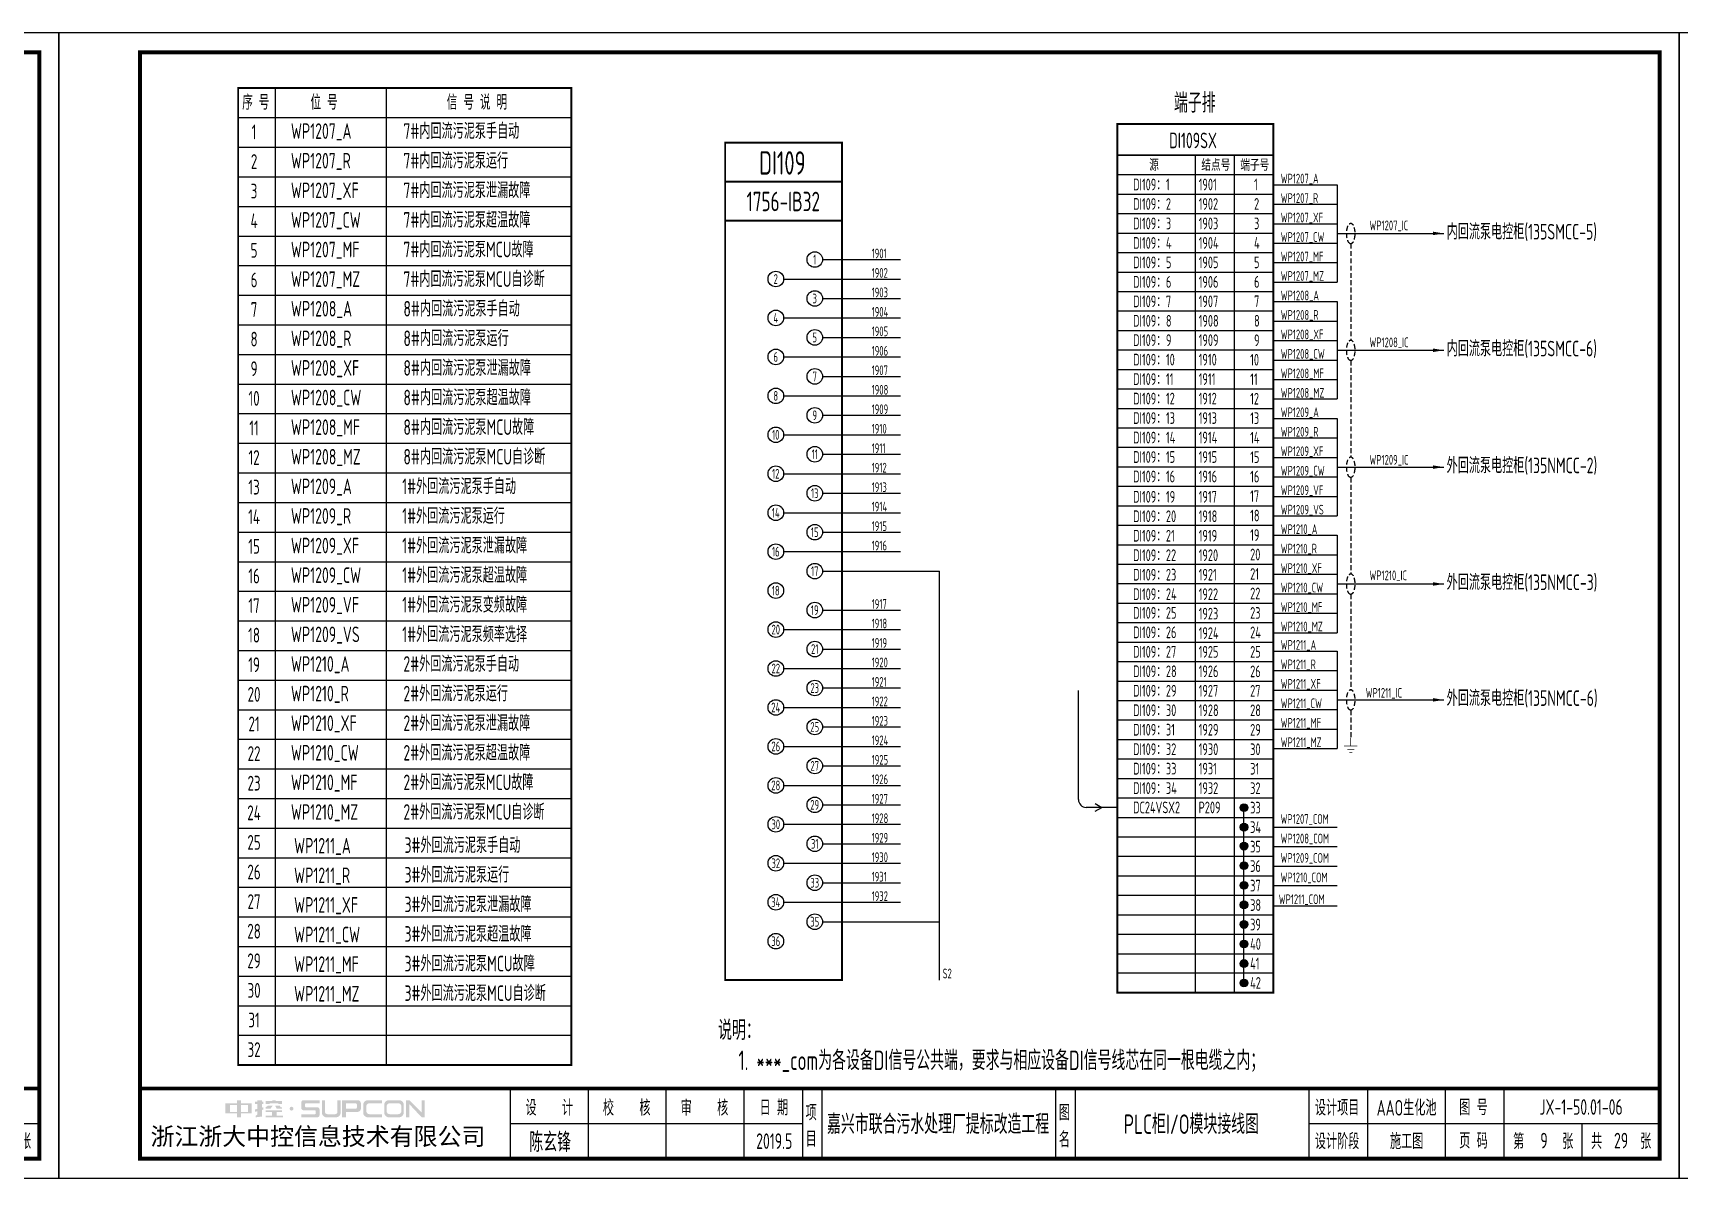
# Model space of a CAD drawing. Header units: millimetres. Extents: x 30557 to 235556, y -116603 to -73383.
# Drawn here: x 42964 to 47189, y -83077 to -80137 of the extents above; entities that cross this region are included whole.
import ezdxf
from ezdxf.enums import TextEntityAlignment as Align

# ---------------------------------------------------------------- set-up
doc = ezdxf.new("R2010")
doc.units = ezdxf.units.MM
doc.linetypes.add('DASHED2', pattern=[0.375, 0.25, -0.125])
doc.layers.add('1', color=3, linetype='Continuous')
doc.layers.add('符号层', color=3, linetype='Continuous')
doc.layers.add('_Drawing', color=7, linetype='Continuous', lineweight=25)
doc.styles.add('supcon', font='sceie.shx', dxfattribs={"width": 0.75, "height": 40, "bigfont": 'sceic.shx'})
doc.styles.add('Title', font='', dxfattribs={"height": 45})
doc.styles.get('Title').set_extended_font_data('SimHei')

# ---------------------------------------------------------------- blocks, each defined once
blk = doc.blocks.new('中控·SUPCON')
at = {"linetype": 'Continuous'}
h = blk.add_hatch(color=2, dxfattribs=at)
h.dxf.hatch_style = 1
h.paths.add_polyline_path([(34, 33), (20, 33), (20, 37), (15, 37), (15, 36), (15, 33), (0, 33), (0, 20), (13, 20), (15, 20), (15, 15), (20, 15), (20, 20), (22, 20), (34, 20)])
h.paths.add_polyline_path([(20, 30), (20, 31), (29, 31), (29, 22), (20, 22)], flags=16)
h.paths.add_polyline_path([(15, 30), (15, 22), (6, 22), (6, 31), (15, 31)], flags=16)
h.paths.add_polyline_path([(47, 32), (49, 32), (49, 35), (47, 35), (47, 37), (41, 37), (41, 35), (38, 35), (38, 32), (41, 32), (41, 25.8), (38, 25), (38, 22), (41, 22.8), (41, 18.3), (39, 17), (39, 15), (47, 16), (47, 24.5), (49, 25), (49, 28), (47, 27.5)])
h.paths.add_polyline_path([(61, 30), (55, 30), (52, 28), (52, 26), (58, 26)])
h.paths.add_polyline_path([(73, 28), (71, 28), (70, 30), (64, 30), (66, 26), (73, 26)])
h.paths.add_polyline_path([(73, 36), (64.6, 36), (64.6, 37), (60.4, 37), (60.4, 36), (52, 36), (52, 32), (56.8, 32), (56.8, 33.1), (68.2, 33.1), (68.2, 32), (73, 32)])
h.paths.add_polyline_path([(66, 22), (73, 22), (73, 24), (52, 24), (52, 22), (60, 22), (60, 17), (52, 17), (52, 15), (74, 15), (74, 17), (66, 17)])
h.paths.add_polyline_path([(82.7, 26.1, 1), (87.6, 26.1, 1)])
h.paths.add_polyline_path([(118, 28), (103.5, 28, -0.414214), (102.5, 29), (102.5, 32, -0.414214), (103.5, 33), (121, 33), (121, 37), (100.5, 37, 0.414214), (97.5, 34), (97.5, 27, 0.414214), (100.5, 24), (115, 24, -0.414214), (116, 23), (116, 20, -0.414214), (115, 19), (97.5, 19), (97.5, 15), (118, 15, 0.414214), (121, 18), (121, 25, 0.414214)])
h.paths.add_polyline_path([(128, 37), (124, 37), (124, 36), (124, 21, 0.414214), (130, 15), (142, 15, 0.414214), (148, 21), (148, 37), (144, 37), (144, 22, -0.414214), (141, 19), (131, 19, -0.414214), (128, 22)])
h.paths.add_polyline_path([(174, 26), (174, 33, 0.414214), (170, 37), (150, 37), (150, 36), (150, 15), (155, 15), (155, 22), (170, 22, 0.414214)])
h.paths.add_polyline_path([(167, 26), (155, 26), (155, 33), (167, 33, -0.414214), (169, 31), (169, 28, -0.414214)], flags=16)
h.paths.add_polyline_path([(201, 19), (185, 19, -0.414214), (181, 23), (181, 29, -0.414214), (185, 33), (201, 33), (201, 37), (183, 37, 0.414214), (177, 31), (177, 21, 0.414214), (183, 15), (201, 15)])
h.paths.add_polyline_path([(229, 21), (229, 31, 0.414214), (223, 37), (210, 37, 0.414214), (204, 31), (204, 21, 0.414214), (210, 15), (223, 15, 0.414214)])
h.paths.add_polyline_path([(207, 23), (207, 29, -0.414214), (211, 33), (222, 33, -0.414214), (226, 29), (226, 23, -0.414214), (222, 19), (211, 19, -0.414214)], flags=16)
h.paths.add_polyline_path([(236, 32.1), (252, 15), (256, 15), (256, 37), (252, 37), (252, 21), (236, 37), (232, 37), (232, 36), (232, 15), (236, 15)])
h = blk.add_hatch(color=2, dxfattribs=at)
h.dxf.hatch_style = 1
h.paths.add_polyline_path([(34, 33), (20, 33), (20, 37), (15, 37), (15, 36), (15, 33), (0, 33), (0, 20), (13, 20), (15, 20), (15, 15), (20, 15), (20, 20), (22, 20), (34, 20)])
h.paths.add_polyline_path([(20, 30), (20, 31), (29, 31), (29, 22), (20, 22)], flags=16)
h.paths.add_polyline_path([(15, 30), (15, 22), (6, 22), (6, 31), (15, 31)], flags=16)
h.paths.add_polyline_path([(47, 32), (49, 32), (49, 35), (47, 35), (47, 37), (41, 37), (41, 35), (38, 35), (38, 32), (41, 32), (41, 25.8), (38, 25), (38, 22), (41, 22.8), (41, 18.3), (39, 17), (39, 15), (47, 16), (47, 24.5), (49, 25), (49, 28), (47, 27.5)])
h.paths.add_polyline_path([(61, 30), (55, 30), (52, 28), (52, 26), (58, 26)])
h.paths.add_polyline_path([(73, 28), (71, 28), (70, 30), (64, 30), (66, 26), (73, 26)])
h.paths.add_polyline_path([(73, 36), (64.6, 36), (64.6, 37), (60.4, 37), (60.4, 36), (52, 36), (52, 32), (56.8, 32), (56.8, 33.1), (68.2, 33.1), (68.2, 32), (73, 32)])
h.paths.add_polyline_path([(66, 22), (73, 22), (73, 24), (52, 24), (52, 22), (60, 22), (60, 17), (52, 17), (52, 15), (74, 15), (74, 17), (66, 17)])
h.paths.add_polyline_path([(82.7, 26.1, 1), (87.6, 26.1, 1)])
h.paths.add_polyline_path([(118, 28), (103.5, 28, -0.414214), (102.5, 29), (102.5, 32, -0.414214), (103.5, 33), (121, 33), (121, 37), (100.5, 37, 0.414214), (97.5, 34), (97.5, 27, 0.414214), (100.5, 24), (115, 24, -0.414214), (116, 23), (116, 20, -0.414214), (115, 19), (97.5, 19), (97.5, 15), (118, 15, 0.414214), (121, 18), (121, 25, 0.414214)])
h.paths.add_polyline_path([(128, 37), (124, 37), (124, 36), (124, 21, 0.414214), (130, 15), (142, 15, 0.414214), (148, 21), (148, 37), (144, 37), (144, 22, -0.414214), (141, 19), (131, 19, -0.414214), (128, 22)])
h.paths.add_polyline_path([(174, 26), (174, 33, 0.414214), (170, 37), (150, 37), (150, 36), (150, 15), (155, 15), (155, 22), (170, 22, 0.414214)])
h.paths.add_polyline_path([(167, 26), (155, 26), (155, 33), (167, 33, -0.414214), (169, 31), (169, 28, -0.414214)], flags=16)
h.paths.add_polyline_path([(201, 19), (185, 19, -0.414214), (181, 23), (181, 29, -0.414214), (185, 33), (201, 33), (201, 37), (183, 37, 0.414214), (177, 31), (177, 21, 0.414214), (183, 15), (201, 15)])
h.paths.add_polyline_path([(229, 21), (229, 31, 0.414214), (223, 37), (210, 37, 0.414214), (204, 31), (204, 21, 0.414214), (210, 15), (223, 15, 0.414214)])
h.paths.add_polyline_path([(207, 23), (207, 29, -0.414214), (211, 33), (222, 33, -0.414214), (226, 29), (226, 23, -0.414214), (222, 19), (211, 19, -0.414214)], flags=16)
h.paths.add_polyline_path([(236, 32.1), (252, 15), (256, 15), (256, 37), (252, 37), (252, 21), (236, 37), (232, 37), (232, 36), (232, 15), (236, 15)])
h = blk.add_hatch(color=2, dxfattribs=at)
h.dxf.hatch_style = 1
h.paths.add_polyline_path([(34, 33), (20, 33), (20, 37), (15, 37), (15, 36), (15, 33), (0, 33), (0, 20), (13, 20), (15, 20), (15, 15), (20, 15), (20, 20), (22, 20), (34, 20)])
h.paths.add_polyline_path([(20, 30), (20, 31), (29, 31), (29, 22), (20, 22)], flags=16)
h.paths.add_polyline_path([(15, 30), (15, 22), (6, 22), (6, 31), (15, 31)], flags=16)
h.paths.add_polyline_path([(47, 32), (49, 32), (49, 35), (47, 35), (47, 37), (41, 37), (41, 35), (38, 35), (38, 32), (41, 32), (41, 25.8), (38, 25), (38, 22), (41, 22.8), (41, 18.3), (39, 17), (39, 15), (47, 16), (47, 24.5), (49, 25), (49, 28), (47, 27.5)])
h.paths.add_polyline_path([(61, 30), (55, 30), (52, 28), (52, 26), (58, 26)])
h.paths.add_polyline_path([(73, 28), (71, 28), (70, 30), (64, 30), (66, 26), (73, 26)])
h.paths.add_polyline_path([(73, 36), (64.6, 36), (64.6, 37), (60.4, 37), (60.4, 36), (52, 36), (52, 32), (56.8, 32), (56.8, 33.1), (68.2, 33.1), (68.2, 32), (73, 32)])
h.paths.add_polyline_path([(66, 22), (73, 22), (73, 24), (52, 24), (52, 22), (60, 22), (60, 17), (52, 17), (52, 15), (74, 15), (74, 17), (66, 17)])
h.paths.add_polyline_path([(82.7, 26.1, 1), (87.6, 26.1, 1)])
h.paths.add_polyline_path([(118, 28), (103.5, 28, -0.414214), (102.5, 29), (102.5, 32, -0.414214), (103.5, 33), (121, 33), (121, 37), (100.5, 37, 0.414214), (97.5, 34), (97.5, 27, 0.414214), (100.5, 24), (115, 24, -0.414214), (116, 23), (116, 20, -0.414214), (115, 19), (97.5, 19), (97.5, 15), (118, 15, 0.414214), (121, 18), (121, 25, 0.414214)])
h.paths.add_polyline_path([(128, 37), (124, 37), (124, 36), (124, 21, 0.414214), (130, 15), (142, 15, 0.414214), (148, 21), (148, 37), (144, 37), (144, 22, -0.414214), (141, 19), (131, 19, -0.414214), (128, 22)])
h.paths.add_polyline_path([(174, 26), (174, 33, 0.414214), (170, 37), (150, 37), (150, 36), (150, 15), (155, 15), (155, 22), (170, 22, 0.414214)])
h.paths.add_polyline_path([(167, 26), (155, 26), (155, 33), (167, 33, -0.414214), (169, 31), (169, 28, -0.414214)], flags=16)
h.paths.add_polyline_path([(201, 19), (185, 19, -0.414214), (181, 23), (181, 29, -0.414214), (185, 33), (201, 33), (201, 37), (183, 37, 0.414214), (177, 31), (177, 21, 0.414214), (183, 15), (201, 15)])
h.paths.add_polyline_path([(229, 21), (229, 31, 0.414214), (223, 37), (210, 37, 0.414214), (204, 31), (204, 21, 0.414214), (210, 15), (223, 15, 0.414214)])
h.paths.add_polyline_path([(207, 23), (207, 29, -0.414214), (211, 33), (222, 33, -0.414214), (226, 29), (226, 23, -0.414214), (222, 19), (211, 19, -0.414214)], flags=16)
h.paths.add_polyline_path([(236, 32.1), (252, 15), (256, 15), (256, 37), (252, 37), (252, 21), (236, 37), (232, 37), (232, 36), (232, 15), (236, 15)])
h = blk.add_hatch(color=2, dxfattribs=at)
h.dxf.hatch_style = 1
h.paths.add_polyline_path([(34, 33), (20, 33), (20, 37), (15, 37), (15, 36), (15, 33), (0, 33), (0, 20), (13, 20), (15, 20), (15, 15), (20, 15), (20, 20), (22, 20), (34, 20)])
h.paths.add_polyline_path([(20, 30), (20, 31), (29, 31), (29, 22), (20, 22)], flags=16)
h.paths.add_polyline_path([(15, 30), (15, 22), (6, 22), (6, 31), (15, 31)], flags=16)
h.paths.add_polyline_path([(47, 32), (49, 32), (49, 35), (47, 35), (47, 37), (41, 37), (41, 35), (38, 35), (38, 32), (41, 32), (41, 25.8), (38, 25), (38, 22), (41, 22.8), (41, 18.3), (39, 17), (39, 15), (47, 16), (47, 24.5), (49, 25), (49, 28), (47, 27.5)])
h.paths.add_polyline_path([(61, 30), (55, 30), (52, 28), (52, 26), (58, 26)])
h.paths.add_polyline_path([(73, 28), (71, 28), (70, 30), (64, 30), (66, 26), (73, 26)])
h.paths.add_polyline_path([(73, 36), (64.6, 36), (64.6, 37), (60.4, 37), (60.4, 36), (52, 36), (52, 32), (56.8, 32), (56.8, 33.1), (68.2, 33.1), (68.2, 32), (73, 32)])
h.paths.add_polyline_path([(66, 22), (73, 22), (73, 24), (52, 24), (52, 22), (60, 22), (60, 17), (52, 17), (52, 15), (74, 15), (74, 17), (66, 17)])
h.paths.add_polyline_path([(82.7, 26.1, 1), (87.6, 26.1, 1)])
h.paths.add_polyline_path([(118, 28), (103.5, 28, -0.414214), (102.5, 29), (102.5, 32, -0.414214), (103.5, 33), (121, 33), (121, 37), (100.5, 37, 0.414214), (97.5, 34), (97.5, 27, 0.414214), (100.5, 24), (115, 24, -0.414214), (116, 23), (116, 20, -0.414214), (115, 19), (97.5, 19), (97.5, 15), (118, 15, 0.414214), (121, 18), (121, 25, 0.414214)])
h.paths.add_polyline_path([(128, 37), (124, 37), (124, 36), (124, 21, 0.414214), (130, 15), (142, 15, 0.414214), (148, 21), (148, 37), (144, 37), (144, 22, -0.414214), (141, 19), (131, 19, -0.414214), (128, 22)])
h.paths.add_polyline_path([(174, 26), (174, 33, 0.414214), (170, 37), (150, 37), (150, 36), (150, 15), (155, 15), (155, 22), (170, 22, 0.414214)])
h.paths.add_polyline_path([(167, 26), (155, 26), (155, 33), (167, 33, -0.414214), (169, 31), (169, 28, -0.414214)], flags=16)
h.paths.add_polyline_path([(201, 19), (185, 19, -0.414214), (181, 23), (181, 29, -0.414214), (185, 33), (201, 33), (201, 37), (183, 37, 0.414214), (177, 31), (177, 21, 0.414214), (183, 15), (201, 15)])
h.paths.add_polyline_path([(229, 21), (229, 31, 0.414214), (223, 37), (210, 37, 0.414214), (204, 31), (204, 21, 0.414214), (210, 15), (223, 15, 0.414214)])
h.paths.add_polyline_path([(207, 23), (207, 29, -0.414214), (211, 33), (222, 33, -0.414214), (226, 29), (226, 23, -0.414214), (222, 19), (211, 19, -0.414214)], flags=16)
h.paths.add_polyline_path([(236, 32.1), (252, 15), (256, 15), (256, 37), (252, 37), (252, 21), (236, 37), (232, 37), (232, 36), (232, 15), (236, 15)])
h = blk.add_hatch(color=2, dxfattribs=at)
h.dxf.hatch_style = 1
h.paths.add_polyline_path([(34, 33), (20, 33), (20, 37), (15, 37), (15, 36), (15, 33), (0, 33), (0, 20), (13, 20), (15, 20), (15, 15), (20, 15), (20, 20), (22, 20), (34, 20)])
h.paths.add_polyline_path([(20, 30), (20, 31), (29, 31), (29, 22), (20, 22)], flags=16)
h.paths.add_polyline_path([(15, 30), (15, 22), (6, 22), (6, 31), (15, 31)], flags=16)
h.paths.add_polyline_path([(47, 32), (49, 32), (49, 35), (47, 35), (47, 37), (41, 37), (41, 35), (38, 35), (38, 32), (41, 32), (41, 25.8), (38, 25), (38, 22), (41, 22.8), (41, 18.3), (39, 17), (39, 15), (47, 16), (47, 24.5), (49, 25), (49, 28), (47, 27.5)])
h.paths.add_polyline_path([(61, 30), (55, 30), (52, 28), (52, 26), (58, 26)])
h.paths.add_polyline_path([(73, 28), (71, 28), (70, 30), (64, 30), (66, 26), (73, 26)])
h.paths.add_polyline_path([(73, 36), (64.6, 36), (64.6, 37), (60.4, 37), (60.4, 36), (52, 36), (52, 32), (56.8, 32), (56.8, 33.1), (68.2, 33.1), (68.2, 32), (73, 32)])
h.paths.add_polyline_path([(66, 22), (73, 22), (73, 24), (52, 24), (52, 22), (60, 22), (60, 17), (52, 17), (52, 15), (74, 15), (74, 17), (66, 17)])
h.paths.add_polyline_path([(82.7, 26.1, 1), (87.6, 26.1, 1)])
h.paths.add_polyline_path([(118, 28), (103.5, 28, -0.414214), (102.5, 29), (102.5, 32, -0.414214), (103.5, 33), (121, 33), (121, 37), (100.5, 37, 0.414214), (97.5, 34), (97.5, 27, 0.414214), (100.5, 24), (115, 24, -0.414214), (116, 23), (116, 20, -0.414214), (115, 19), (97.5, 19), (97.5, 15), (118, 15, 0.414214), (121, 18), (121, 25, 0.414214)])
h.paths.add_polyline_path([(128, 37), (124, 37), (124, 36), (124, 21, 0.414214), (130, 15), (142, 15, 0.414214), (148, 21), (148, 37), (144, 37), (144, 22, -0.414214), (141, 19), (131, 19, -0.414214), (128, 22)])
h.paths.add_polyline_path([(174, 26), (174, 33, 0.414214), (170, 37), (150, 37), (150, 36), (150, 15), (155, 15), (155, 22), (170, 22, 0.414214)])
h.paths.add_polyline_path([(167, 26), (155, 26), (155, 33), (167, 33, -0.414214), (169, 31), (169, 28, -0.414214)], flags=16)
h.paths.add_polyline_path([(201, 19), (185, 19, -0.414214), (181, 23), (181, 29, -0.414214), (185, 33), (201, 33), (201, 37), (183, 37, 0.414214), (177, 31), (177, 21, 0.414214), (183, 15), (201, 15)])
h.paths.add_polyline_path([(229, 21), (229, 31, 0.414214), (223, 37), (210, 37, 0.414214), (204, 31), (204, 21, 0.414214), (210, 15), (223, 15, 0.414214)])
h.paths.add_polyline_path([(207, 23), (207, 29, -0.414214), (211, 33), (222, 33, -0.414214), (226, 29), (226, 23, -0.414214), (222, 19), (211, 19, -0.414214)], flags=16)
h.paths.add_polyline_path([(236, 32.1), (252, 15), (256, 15), (256, 37), (252, 37), (252, 21), (236, 37), (232, 37), (232, 36), (232, 15), (236, 15)])
h = blk.add_hatch(color=2, dxfattribs=at)
h.dxf.hatch_style = 1
h.paths.add_polyline_path([(34, 33), (20, 33), (20, 37), (15, 37), (15, 36), (15, 33), (0, 33), (0, 20), (13, 20), (15, 20), (15, 15), (20, 15), (20, 20), (22, 20), (34, 20)])
h.paths.add_polyline_path([(20, 30), (20, 31), (29, 31), (29, 22), (20, 22)], flags=16)
h.paths.add_polyline_path([(15, 30), (15, 22), (6, 22), (6, 31), (15, 31)], flags=16)
h.paths.add_polyline_path([(47, 32), (49, 32), (49, 35), (47, 35), (47, 37), (41, 37), (41, 35), (38, 35), (38, 32), (41, 32), (41, 25.8), (38, 25), (38, 22), (41, 22.8), (41, 18.3), (39, 17), (39, 15), (47, 16), (47, 24.5), (49, 25), (49, 28), (47, 27.5)])
h.paths.add_polyline_path([(61, 30), (55, 30), (52, 28), (52, 26), (58, 26)])
h.paths.add_polyline_path([(73, 28), (71, 28), (70, 30), (64, 30), (66, 26), (73, 26)])
h.paths.add_polyline_path([(73, 36), (64.6, 36), (64.6, 37), (60.4, 37), (60.4, 36), (52, 36), (52, 32), (56.8, 32), (56.8, 33.1), (68.2, 33.1), (68.2, 32), (73, 32)])
h.paths.add_polyline_path([(66, 22), (73, 22), (73, 24), (52, 24), (52, 22), (60, 22), (60, 17), (52, 17), (52, 15), (74, 15), (74, 17), (66, 17)])
h.paths.add_polyline_path([(82.7, 26.1, 1), (87.6, 26.1, 1)])
h.paths.add_polyline_path([(118, 28), (103.5, 28, -0.414214), (102.5, 29), (102.5, 32, -0.414214), (103.5, 33), (121, 33), (121, 37), (100.5, 37, 0.414214), (97.5, 34), (97.5, 27, 0.414214), (100.5, 24), (115, 24, -0.414214), (116, 23), (116, 20, -0.414214), (115, 19), (97.5, 19), (97.5, 15), (118, 15, 0.414214), (121, 18), (121, 25, 0.414214)])
h.paths.add_polyline_path([(128, 37), (124, 37), (124, 36), (124, 21, 0.414214), (130, 15), (142, 15, 0.414214), (148, 21), (148, 37), (144, 37), (144, 22, -0.414214), (141, 19), (131, 19, -0.414214), (128, 22)])
h.paths.add_polyline_path([(174, 26), (174, 33, 0.414214), (170, 37), (150, 37), (150, 36), (150, 15), (155, 15), (155, 22), (170, 22, 0.414214)])
h.paths.add_polyline_path([(167, 26), (155, 26), (155, 33), (167, 33, -0.414214), (169, 31), (169, 28, -0.414214)], flags=16)
h.paths.add_polyline_path([(201, 19), (185, 19, -0.414214), (181, 23), (181, 29, -0.414214), (185, 33), (201, 33), (201, 37), (183, 37, 0.414214), (177, 31), (177, 21, 0.414214), (183, 15), (201, 15)])
h.paths.add_polyline_path([(229, 21), (229, 31, 0.414214), (223, 37), (210, 37, 0.414214), (204, 31), (204, 21, 0.414214), (210, 15), (223, 15, 0.414214)])
h.paths.add_polyline_path([(207, 23), (207, 29, -0.414214), (211, 33), (222, 33, -0.414214), (226, 29), (226, 23, -0.414214), (222, 19), (211, 19, -0.414214)], flags=16)
h.paths.add_polyline_path([(236, 32.1), (252, 15), (256, 15), (256, 37), (252, 37), (252, 21), (236, 37), (232, 37), (232, 36), (232, 15), (236, 15)])
blk = doc.blocks.new('supcon图框')
at = {"linetype": 'Continuous'}
for p, q in [((6145.7, 4361.7), (1987.7, 4361.7)), ((1987.7, 4361.7), (1987.7, 1421.7)), ((6145.7, 1421.7), (6145.7, 4361.7)), ((1987.7, 1421.7), (6145.7, 1421.7))]:
    blk.add_line(p, q, dxfattribs=at)
for p, q in [((3145.7, 1651.7), (3145.7, 1471.7)), ((3345.7, 1651.7), (3345.7, 1471.7)), ((3545.7, 1651.7), (3545.7, 1471.7)), ((3745.7, 1651.7), (3745.7, 1471.7)), ((3895.7, 1651.7), (3895.7, 1471.7)), ((3945.7, 1651.7), (3945.7, 1471.7)), ((4545.7, 1651.7), (4545.7, 1471.7)), ((4595.7, 1651.7), (4595.7, 1471.7)), ((5195.7, 1651.7), (5195.7, 1471.7)), ((5345.7, 1651.7), (5345.7, 1471.7)), ((5545.7, 1651.7), (5545.7, 1471.7)), ((5695.7, 1651.7), (5695.7, 1471.7)), ((3145.7, 1561.7), (3895.7, 1561.7)), ((5195.7, 1561.7), (6095.7, 1561.7)), ((5895.7, 1561.7), (5895.7, 1471.7))]:
    blk.add_line(p, q)
at = {"linetype": 'Continuous', "const_width": 10}
blk.add_lwpolyline([(2195.7, 4311.7), (6095.7, 4311.7), (6095.7, 1471.7), (2195.7, 1471.7)], close=True, dxfattribs=at)
blk.add_lwpolyline([(2195.7, 1651.7), (6095.7, 1651.7)], dxfattribs=at)
at = {"linetype": 'Continuous', "xscale": 2, "yscale": 2, "zscale": 2}
blk.add_blockref('中控·SUPCON', (2414.6, 1547.7), dxfattribs=at)
at = {"style": 'supcon', "width": 0.75}
for s, p in [('设    计', (3246.2, 1604.2)), ('校    核', (3444.8, 1604.2)), ('审    核', (3644.5, 1604.2)), ('日 期', (3822.5, 1604.2)), ('项', (3918.2, 1590.7)), ('图', (4568.2, 1590.7)), ('设计项目', (5268, 1604.2)), ('图 号', (5618, 1604.2)), ('目', (3918.2, 1522.9)), ('名', (4568.2, 1522.9)), ('设计阶段', (5268, 1518.1)), ('施工图', (5446.5, 1518.1)), ('页 码', (5618, 1518.1)), ('第      张', (5797, 1518.1)), ('共      张', (5997, 1518.1))]:
    blk.add_text(s, height=40, dxfattribs=at).set_placement(p, align=Align.MIDDLE)
at = {"style": 'Title'}
blk.add_text('浙江浙大中控信息技术有限公司', height=45, dxfattribs=at).set_placement((2222.8, 1506.2))
blk = doc.blocks.new('DI端子_42')
at = {"lineweight": -3}
h = blk.add_hatch(color=256, dxfattribs=at)
h.dxf.hatch_style = 1
h.paths.add_polyline_path([(10680.5, 453.6, 1), (10660.5, 453.6, 1)])
h = blk.add_hatch(color=256, dxfattribs=at)
h.dxf.hatch_style = 1
h.paths.add_polyline_path([(10680.5, 403.6, 1), (10660.5, 403.6, 1)])
h = blk.add_hatch(color=256, dxfattribs=at)
h.dxf.hatch_style = 1
h.paths.add_polyline_path([(10680.5, 354.9, 1), (10660.5, 354.9, 1)])
h = blk.add_hatch(color=256, dxfattribs=at)
h.dxf.hatch_style = 1
h.paths.add_polyline_path([(10680.5, 304.9, 1), (10660.5, 304.9, 1)])
h = blk.add_hatch(color=256, dxfattribs=at)
h.dxf.hatch_style = 1
h.paths.add_polyline_path([(10680.5, 254.2, 1), (10660.5, 254.2, 1)])
h = blk.add_hatch(color=256, dxfattribs=at)
h.dxf.hatch_style = 1
h.paths.add_polyline_path([(10680.5, 204.2, 1), (10660.5, 204.2, 1)])
h = blk.add_hatch(color=256, dxfattribs=at)
h.dxf.hatch_style = 1
h.paths.add_polyline_path([(10680.5, 153.8, 1), (10660.5, 153.8, 1)])
h = blk.add_hatch(color=256, dxfattribs=at)
h.dxf.hatch_style = 1
h.paths.add_polyline_path([(10680.5, 103.8, 1), (10660.5, 103.8, 1)])
h = blk.add_hatch(color=256, dxfattribs=at)
h.dxf.hatch_style = 1
h.paths.add_polyline_path([(10680.5, 53.5, 1), (10660.5, 53.5, 1)])
h = blk.add_hatch(color=256, dxfattribs=at)
h.dxf.hatch_style = 1
h.paths.add_polyline_path([(10680.5, 3.5, 1), (10660.5, 3.5, 1)])
for p, q in [((10345.5, 2208.8), (10345.5, 78.8)), ((10745.5, 2208.8), (10345.5, 2208.8)), ((10745.5, 78.8), (10745.5, 2208.8)), ((10545.5, 2128.8), (10545.5, 78.8)), ((10645.5, 2128.8), (10645.5, 78.8)), ((10345.5, 2078.8), (10745.5, 2078.8)), ((10345.5, 2028.8), (10745.5, 2028.8)), ((10345.5, 1978.8), (10745.5, 1978.8)), ((10345.5, 1928.8), (10745.5, 1928.8)), ((10345.5, 1878.8), (10745.5, 1878.8)), ((10345.5, 1828.8), (10745.5, 1828.8)), ((10345.5, 1778.8), (10745.5, 1778.8)), ((10345.5, 1728.8), (10745.5, 1728.8)), ((10345.5, 1678.8), (10745.5, 1678.8)), ((10345.5, 1628.8), (10745.5, 1628.8)), ((10345.5, 1578.8), (10745.5, 1578.8)), ((10345.5, 1528.8), (10745.5, 1528.8)), ((10345.5, 1478.8), (10745.5, 1478.8)), ((10345.5, 1428.8), (10745.5, 1428.8)), ((10345.5, 1378.8), (10745.5, 1378.8)), ((10345.5, 1328.8), (10745.5, 1328.8)), ((10345.5, 1278.8), (10745.5, 1278.8)), ((10345.5, 1228.8), (10745.5, 1228.8)), ((10345.5, 1178.8), (10745.5, 1178.8)), ((10345.5, 1128.8), (10745.5, 1128.8)), ((10345.5, 1078.8), (10745.5, 1078.8)), ((10345.5, 1028.8), (10745.5, 1028.8)), ((10345.5, 978.8), (10745.5, 978.8)), ((10345.5, 928.8), (10745.5, 928.8)), ((10345.5, 878.8), (10745.5, 878.8)), ((10345.5, 828.8), (10745.5, 828.8)), ((10345.5, 778.8), (10745.5, 778.8)), ((10345.5, 728.8), (10745.5, 728.8)), ((10345.5, 678.8), (10745.5, 678.8)), ((10345.5, 628.8), (10745.5, 628.8)), ((10345.5, 578.8), (10745.5, 578.8)), ((10345.5, 528.8), (10745.5, 528.8)), ((10345.5, 478.8), (10745.5, 478.8)), ((10345.5, 428.8), (10745.5, 428.8)), ((10345.5, 378.8), (10745.5, 378.8)), ((10345.5, 328.8), (10745.5, 328.8)), ((10345.5, 278.8), (10745.5, 278.8)), ((10345.5, 228.8), (10745.5, 228.8)), ((10345.5, 178.8), (10745.5, 178.8)), ((10345.5, 128.8), (10745.5, 128.8))]:
    blk.add_line(p, q, dxfattribs=at)
for p, q in [((10345.5, 2208.8), (10745.5, 2208.8)), ((10345.5, -21.2), (10345.5, 2208.8)), ((10745.5, 2208.8), (10745.5, -21.2)), ((10670, 2.9), (10670, 454.3)), ((10345.5, 78.8), (10745.5, 78.8)), ((10345.5, 28.8), (10345.5, 78.8)), ((10545.5, 78.8), (10545.5, -21.2)), ((10645.5, 78.8), (10645.5, -21.2)), ((10745.5, 78.8), (10745.5, 28.8)), ((10745.5, 28.8), (10345.5, 28.8)), ((10345.5, -21.2), (10345.5, 28.8)), ((10745.5, 28.8), (10745.5, -21.2)), ((10745.5, -21.2), (10345.5, -21.2)), ((10745.5, -21.2), (10345.5, -21.2))]:
    blk.add_line(p, q)
at = {"const_width": 5}
blk.add_lwpolyline([(10345.5, 2208.8), (10745.5, 2208.8), (10745.5, -21.2), (10345.5, -21.2), (10345.5, 2208.8)], dxfattribs=at)
at = {"lineweight": -3, "const_width": 5}
blk.add_lwpolyline([(10345.5, 2128.8), (10745.5, 2128.8)], dxfattribs=at)
at = {"lineweight": -3}
for centre in [(10670.5, 453.6), (10670.5, 403.6), (10670.5, 354.9), (10670.5, 304.9), (10670.5, 254.2), (10670.5, 204.2), (10670.5, 153.8), (10670.5, 103.8), (10670.5, 53.5), (10670.5, 3.5)]:
    blk.add_circle(centre, 10, dxfattribs=at)
at = {"color": 7, "style": 'supcon', "width": 0.75}
for s, p in [('源', (10427.3, 2088.6)), ('结点号', (10561.2, 2088.6)), ('端子号', (10661.2, 2088.6)), ('1', (10696.4, 2038.6)), ('2', (10696.4, 1988.6)), ('3', (10696.4, 1938.6)), ('4', (10696.4, 1888.6)), ('5', (10696.4, 1838.6)), ('6', (10696.4, 1788.6)), ('7', (10696.4, 1738.6)), ('8', (10696.4, 1688.6)), ('9', (10696.4, 1638.6)), ('10', (10686.4, 1588.6)), ('11', (10686.4, 1538.6)), ('12', (10686.4, 1488.6)), ('13', (10686.4, 1438.6)), ('14', (10686.4, 1388.6)), ('15', (10686.4, 1338.6)), ('16', (10686.4, 1288.6)), ('17', (10686.4, 1238.6)), ('18', (10686.4, 1188.6)), ('19', (10686.4, 1138.6)), ('20', (10686.4, 1088.6)), ('21', (10686.4, 1038.6)), ('22', (10686.4, 988.6)), ('23', (10686.4, 938.6)), ('24', (10686.4, 888.6)), ('25', (10686.4, 838.6)), ('26', (10686.4, 788.6)), ('27', (10686.4, 738.6)), ('28', (10686.4, 688.6)), ('29', (10686.4, 638.6)), ('30', (10686.4, 588.6)), ('31', (10686.4, 538.6)), ('32', (10686.4, 488.6)), ('33', (10686.4, 438.6)), ('34', (10686.4, 388.6)), ('35', (10686.4, 338.6)), ('36', (10686.4, 288.6)), ('37', (10686.4, 238.6)), ('38', (10686.4, 188.6)), ('39', (10686.4, 138.6)), ('40', (10686.4, 88.6)), ('41', (10686.4, 38.6)), ('42', (10686.4, -11.2))]:
    blk.add_text(s, height=30, dxfattribs=at).set_placement(p)
blk = doc.blocks.new('1756-IB32')
at = {"linetype": 'Continuous'}
for p, q in [((13409.3, 32239.5), (13609.3, 32239.5)), ((13309.3, 32189.5), (13609.3, 32189.5)), ((13409.3, 32139.5), (13609.3, 32139.5)), ((13309.3, 32089.5), (13609.3, 32089.5)), ((13409.3, 32039.5), (13609.3, 32039.5)), ((13309.3, 31989.5), (13609.3, 31989.5)), ((13409.3, 31939.5), (13609.3, 31939.5)), ((13309.3, 31889.5), (13609.3, 31889.5)), ((13409.3, 31839.5), (13609.3, 31839.5)), ((13309.3, 31789.5), (13609.3, 31789.5)), ((13409.3, 31739.5), (13609.3, 31739.5)), ((13309.3, 31689.5), (13609.3, 31689.5)), ((13409.3, 31639.5), (13609.3, 31639.5)), ((13309.3, 31589.5), (13609.3, 31589.5)), ((13409.3, 31539.5), (13609.3, 31539.5)), ((13309.3, 31489.5), (13609.3, 31489.5)), ((13409.3, 31339.5), (13609.3, 31339.5)), ((13309.3, 31289.5), (13609.3, 31289.5)), ((13409.3, 31239.5), (13609.3, 31239.5)), ((13309.3, 31189.5), (13609.3, 31189.5)), ((13409.3, 31139.5), (13609.3, 31139.5)), ((13309.3, 31089.5), (13609.3, 31089.5)), ((13409.3, 31039.5), (13609.3, 31039.5)), ((13309.3, 30989.5), (13609.3, 30989.5)), ((13409.3, 30939.5), (13609.3, 30939.5)), ((13309.3, 30889.5), (13609.3, 30889.5)), ((13409.3, 30839.5), (13609.3, 30839.5)), ((13309.3, 30789.5), (13609.3, 30789.5)), ((13409.3, 30739.5), (13609.3, 30739.5)), ((13309.3, 30689.5), (13609.3, 30689.5)), ((13409.3, 30639.5), (13609.3, 30639.5)), ((13309.3, 30589.5), (13609.3, 30589.5))]:
    blk.add_line(p, q, dxfattribs=at)
at = {"color": 5, "linetype": 'Continuous'}
for p, q in [((13409.3, 31439.5), (13709.3, 31439.5)), ((13709.3, 30389.5), (13709.3, 31439.5)), ((13409.3, 30539.5), (13709.3, 30539.5))]:
    blk.add_line(p, q, dxfattribs=at)
at = {"linetype": 'Continuous', "const_width": 5}
blk.add_lwpolyline([(13159.3, 32539.5), (13459.3, 32539.5), (13459.3, 30389.5), (13159.3, 30389.5)], close=True, dxfattribs=at)
for points in [[(13159.3, 32439.5), (13459.3, 32439.5)], [(13159.3, 32339.5), (13459.3, 32339.5)]]:
    blk.add_lwpolyline(points, dxfattribs=at)
at = {"lineweight": -3}
for centre in [(13389.3, 32239.5), (13289.3, 32189.5), (13389.3, 32139.5), (13289.3, 32089.5), (13389.3, 32039.5), (13289.3, 31989.5), (13389.3, 31939.5), (13289.3, 31889.5), (13389.3, 31839.5), (13289.3, 31789.5), (13389.3, 31739.5), (13289.3, 31689.5), (13389.3, 31639.5), (13289.3, 31589.5), (13389.3, 31539.5), (13289.3, 31489.5), (13389.3, 31439.5), (13289.3, 31389.5), (13389.3, 31339.5), (13289.3, 31289.5), (13389.3, 31239.5), (13289.3, 31189.5), (13389.3, 31139.5), (13289.3, 31089.5), (13389.3, 31039.5), (13289.3, 30989.5), (13389.3, 30939.5), (13289.3, 30889.5), (13389.3, 30839.5), (13289.3, 30789.5), (13389.3, 30739.5), (13289.3, 30689.5), (13389.3, 30639.5), (13289.3, 30589.5), (13389.3, 30539.5), (13289.3, 30489.5)]:
    blk.add_circle(centre, 20, dxfattribs=at)
at = {"color": 7, "style": 'supcon', "width": 0.75}
blk.add_text('1756-IB32', height=50, dxfattribs=at).set_placement((13308.4, 32388.6), align=Align.MIDDLE)
at = {"style": 'supcon', "width": 0.75}
for s, p in [('1', (13389.1, 32239.5)), ('2', (13289.1, 32189.5)), ('3', (13389.1, 32139.5)), ('4', (13289.1, 32089.5)), ('5', (13389.1, 32039.5)), ('6', (13289.1, 31989.5)), ('7', (13389.1, 31939.5)), ('8', (13289.1, 31889.5)), ('9', (13389.1, 31839.5)), ('10', (13289.1, 31789.5)), ('11', (13389.1, 31739.5)), ('12', (13289.1, 31689.5)), ('13', (13389.1, 31639.5)), ('14', (13289.1, 31589.5)), ('15', (13389.1, 31539.5)), ('16', (13289.1, 31489.5)), ('17', (13389.1, 31439.5)), ('18', (13289.1, 31389.5)), ('19', (13389.1, 31339.5)), ('20', (13289.1, 31289.5)), ('21', (13389.1, 31239.5)), ('22', (13289.1, 31189.5)), ('23', (13389.1, 31139.5)), ('24', (13289.1, 31089.5)), ('25', (13389.1, 31039.5)), ('26', (13289.1, 30989.5)), ('27', (13389.1, 30939.5)), ('28', (13289.1, 30889.5)), ('29', (13389.1, 30839.5)), ('30', (13289.1, 30789.5)), ('31', (13389.1, 30739.5)), ('32', (13289.1, 30689.5)), ('33', (13389.1, 30639.5)), ('34', (13289.1, 30589.5)), ('35', (13389.1, 30539.5)), ('36', (13289.1, 30489.5))]:
    blk.add_text(s, height=25, dxfattribs=at).set_placement(p, align=Align.MIDDLE)

msp = doc.modelspace()

# ---------------------------------------------------------------- linework, layer by layer
at = {"lineweight": -3}
for p, q in [((43586.1, -80278.3), (43586.1, -81038.3)), ((43871.1, -80278.3), (43871.1, -81038.3)), ((43491.1, -80354.3), (44346.1, -80354.3)), ((43491.1, -80430.3), (44346.1, -80430.3)), ((43491.1, -80506.3), (44346.1, -80506.3)), ((43491.1, -80582.3), (44346.1, -80582.3)), ((43491.1, -80658.3), (44346.1, -80658.3)), ((43491.1, -80734.3), (44346.1, -80734.3)), ((43491.1, -80810.3), (44346.1, -80810.3)), ((43491.1, -80886.3), (44346.1, -80886.3)), ((43491.1, -80962.3), (44346.1, -80962.3)), ((43491.1, -81038.3), (44346.1, -81038.3)), ((43586.1, -81038.3), (43586.1, -82786.3)), ((43871.1, -81038.3), (43871.1, -82786.3)), ((43491.1, -81114.3), (44346.1, -81114.3)), ((43491.1, -81190.3), (44346.1, -81190.3)), ((43491.1, -81266.3), (44346.1, -81266.3)), ((43491.1, -81342.3), (44346.1, -81342.3)), ((43491.1, -81418.3), (44346.1, -81418.3)), ((43491.1, -81494.3), (44346.1, -81494.3)), ((43491.1, -81570.3), (44346.1, -81570.3)), ((43491.1, -81646.3), (44346.1, -81646.3)), ((43491.1, -81722.3), (44346.1, -81722.3)), ((43491.1, -81798.3), (44346.1, -81798.3)), ((43491.1, -81874.3), (44346.1, -81874.3)), ((43491.1, -81950.3), (44346.1, -81950.3)), ((43491.1, -82026.3), (44346.1, -82026.3)), ((43491.1, -82102.3), (44346.1, -82102.3)), ((43491.1, -82178.3), (44346.1, -82178.3)), ((43491.1, -82254.3), (44346.1, -82254.3)), ((43491.1, -82330.3), (44346.1, -82330.3)), ((43491.1, -82406.3), (44346.1, -82406.3)), ((43491.1, -82482.3), (44346.1, -82482.3)), ((43491.1, -82558.3), (44346.1, -82558.3)), ((43491.1, -82634.3), (44346.1, -82634.3)), ((43491.1, -82710.3), (44346.1, -82710.3)), ((43491.1, -82786.3), (44346.1, -82786.3))]:
    msp.add_line(p, q, dxfattribs=at)
for p, q in [((46147.3, -80526.6), (46311.5, -80526.6)), ((46311.5, -80526.6), (46311.5, -80776.6)), ((46147.3, -80576.6), (46311.5, -80576.6)), ((46147.3, -80626.6), (46311.5, -80626.6)), ((46147.3, -80676.6), (46311.5, -80676.6)), ((46311.5, -80651.6), (46585, -80651.6)), ((46147.3, -80726.6), (46311.5, -80726.6)), ((46147.3, -80776.6), (46311.5, -80776.6)), ((46147.3, -80826.6), (46311.5, -80826.6)), ((46311.5, -80826.6), (46311.5, -81076.6)), ((46147.3, -80876.6), (46311.5, -80876.6)), ((46147.3, -80926.6), (46311.5, -80926.6)), ((46147.3, -80976.6), (46311.5, -80976.6)), ((46311.5, -80951.6), (46585, -80951.6)), ((46147.3, -81026.6), (46311.5, -81026.6)), ((46147.3, -81076.6), (46311.5, -81076.6)), ((46147.3, -81126.6), (46311.5, -81126.6)), ((46311.5, -81126.6), (46311.5, -81376.6)), ((46147.3, -81176.6), (46311.5, -81176.6)), ((46147.3, -81226.6), (46311.5, -81226.6)), ((46147.3, -81276.6), (46311.5, -81276.6)), ((46311.5, -81251.6), (46585, -81251.6)), ((46147.3, -81326.6), (46311.5, -81326.6)), ((46147.3, -81376.6), (46311.5, -81376.6)), ((46147.3, -81426.6), (46311.5, -81426.6)), ((46311.5, -81426.6), (46311.5, -81676.6)), ((46147.3, -81476.6), (46311.5, -81476.6)), ((46147.3, -81526.6), (46311.5, -81526.6)), ((46147.3, -81576.6), (46311.5, -81576.6)), ((46311.5, -81551.6), (46585, -81551.6)), ((46147.3, -81626.6), (46311.5, -81626.6)), ((46147.3, -81676.6), (46311.5, -81676.6)), ((46147.3, -81724.1), (46311.5, -81724.1)), ((46311.5, -81724.1), (46311.5, -81974.1)), ((46147.3, -81774.1), (46311.5, -81774.1)), ((46147.3, -81824.1), (46311.5, -81824.1)), ((46311.5, -81849.1), (46585, -81849.1)), ((46147.3, -81874.1), (46311.5, -81874.1)), ((46147.3, -81924.1), (46311.5, -81924.1)), ((46147.3, -81974.1), (46311.5, -81974.1)), ((46147.3, -82175.8), (46311.5, -82175.8)), ((46147.3, -82225.8), (46311.5, -82225.8)), ((46147.3, -82275.8), (46311.5, -82275.8)), ((46147.3, -82325.8), (46311.5, -82325.8)), ((46147.3, -82377.5), (46311.5, -82377.5))]:
    msp.add_line(p, q)
at = {"color": 0, "linetype": 'DASHED2', "ltscale": 50}
for p, q in [((46346.2, -80678.2), (46346.2, -80925.4)), ((46346.2, -80978.2), (46346.2, -81225.4)), ((46346.2, -81278.2), (46346.2, -81525.4)), ((46346.2, -81578.2), (46346.2, -81825.4)), ((46346.2, -81875.7), (46346.2, -81946.2))]:
    msp.add_line(p, q, dxfattribs=at)
at = {"color": 37, "linetype": 'Continuous'}
for p, q in [((45647.3, -82105.1), (45647.3, -81825.1)), ((45747.3, -82125.1), (45667.3, -82125.1)), ((45689.9, -82115.1), (45707.3, -82125.1)), ((45689.9, -82135.1), (45707.3, -82125.1))]:
    msp.add_line(p, q, dxfattribs=at)
at = {"lineweight": -3, "const_width": 4.75}
msp.add_lwpolyline([(43491.1, -80278.3), (43491.1, -82786.3), (44346.1, -82786.3), (44346.1, -80278.3)], close=True, dxfattribs=at)
for points in [[(46585, -80651.6, 0, 9, 0), (46557.3, -80651.6, 9, 9, 0)], [(46585, -80951.6, 0, 9, 0), (46557.3, -80951.6, 9, 9, 0)], [(46585, -81251.6, 0, 9, 0), (46557.3, -81251.6, 9, 9, 0)], [(46585, -81551.6, 0, 9, 0), (46557.3, -81551.6, 9, 9, 0)], [(46585, -81849.1, 0, 9, 0), (46557.3, -81849.1, 9, 9, 0)]]:
    msp.add_lwpolyline(points, format="xyseb")
at = {"color": 37, "linetype": 'Continuous'}
msp.add_arc((45667.3, -82105.1), 20, 180, 270, dxfattribs=at)
at = {"color": 0, "linetype": 'DASHED2', "ltscale": 50}
for centre in [(46346.2, -80651.8), (46346.2, -80951.8), (46346.2, -81251.8), (46346.2, -81551.8), (46346.2, -81849.2)]:
    msp.add_ellipse(centre, major_axis=(0, -26.4), ratio=0.394838, dxfattribs=at)
at = {"layer": '1', "color": 0, "const_width": 1.62}
for points in [[(46346.2, -81946.2), (46346.2, -81967.3)], [(46329.1, -81967.3), (46363.2, -81967.3)], [(46337.2, -81976.7), (46355.6, -81976.7)], [(46342.9, -81983.8), (46350, -81983.8)]]:
    msp.add_lwpolyline(points, dxfattribs=at)

# ---------------------------------------------------------------- block references
for name, p in [('supcon图框', (36885.2, -84498.5)), ('supcon图框', (41043.2, -84498.5)), ('supcon图框', (45201.2, -84498.5)), ('DI端子_42', (35401.7, -82579.5))]:
    msp.add_blockref(name, p)
at = {"color": 1}
msp.add_blockref('1756-IB32', (31581.5, -112958.1), dxfattribs=at)

# ---------------------------------------------------------------- texts
at = {"style": 'supcon', "width": 0.75}
for s, p in [('序 号', (43536.2, -80334)), ('位 号', (43711.3, -80334)), ('信 号 说 明', (44103.7, -80334)), ('1', (43531.7, -80410)), ('2', (43531.7, -80486)), ('3', (43531.7, -80562)), ('4', (43531.7, -80638)), ('5', (43531.7, -80714)), ('6', (43531.7, -80790)), ('7', (43531.7, -80866)), ('8', (43531.7, -80942)), ('9', (43531.7, -81018)), ('10', (43531.7, -81094)), ('11', (43531.7, -81170)), ('12', (43531.7, -81246)), ('13', (43531.7, -81322)), ('14', (43531.7, -81398)), ('15', (43531.7, -81474)), ('16', (43531.7, -81550)), ('17', (43531.7, -81626)), ('18', (43531.7, -81702)), ('19', (43531.7, -81778)), ('20', (43531.7, -81854)), ('21', (43531.7, -81930)), ('22', (43531.7, -82006)), ('23', (43531.7, -82082)), ('24', (43531.7, -82158)), ('25', (43531.7, -82234)), ('26', (43531.7, -82310)), ('27', (43531.7, -82386)), ('28', (43531.7, -82462)), ('29', (43531.7, -82538)), ('30', (43531.7, -82614)), ('31', (43531.7, -82690)), ('32', (43531.7, -82766))]:
    msp.add_text(s, height=38, dxfattribs=at).set_placement(p, align=Align.CENTER)
at = {"linetype": 'Continuous', "style": 'supcon', "width": 0.75}
for s, height, p in [('WP1207_A', 40, (43626.2, -80408.9)), ('7#内回流污泥泵手自动', 40, (43915, -80408.9)), ('WP1207_R', 40, (43626.2, -80484.9)), ('7#内回流污泥泵运行', 40, (43915, -80484.9)), ('WP1207_XF', 40, (43626.2, -80560.9)), ('7#内回流污泥泵泄漏故障', 40, (43915, -80560.9)), ('WP1207_A', 25, (46166.5, -80523.3)), ('WP1207_R', 25, (46166.5, -80573.3)), ('WP1207_CW', 40, (43626.2, -80636.9)), ('7#内回流污泥泵超温故障', 40, (43915, -80636.9)), ('WP1207_XF', 25, (46166.5, -80623.3)), ('WP1207_CW', 25, (46166.5, -80673.3)), ('WP1207_IC', 25, (46394.2, -80643.5)), ('内回流泵电控柜(135SMCC-5)', 40, (46592.3, -80667.2)), ('WP1207_MF', 40, (43626.2, -80712.9)), ('7#内回流污泥泵MCU故障', 40, (43915, -80712.9)), ('WP1207_MF', 25, (46166.5, -80723.3)), ('WP1207_MZ', 40, (43626.2, -80788.9)), ('7#内回流污泥泵MCU自诊断', 40, (43915, -80788.9)), ('WP1207_MZ', 25, (46166.5, -80773.3)), ('WP1208_A', 25, (46166.5, -80823.3)), ('WP1208_A', 40, (43626.2, -80864.9)), ('8#内回流污泥泵手自动', 40, (43915, -80864.9)), ('WP1208_R', 25, (46166.5, -80873.3)), ('WP1208_R', 40, (43626.2, -80940.9)), ('8#内回流污泥泵运行', 40, (43915, -80940.9)), ('WP1208_XF', 25, (46166.5, -80923.3)), ('WP1208_IC', 25, (46394.2, -80943.7)), ('内回流泵电控柜(135SMCC-6)', 40, (46592.3, -80967.2)), ('WP1208_XF', 40, (43626.2, -81016.9)), ('8#内回流污泥泵泄漏故障', 40, (43915, -81016.9)), ('WP1208_CW', 25, (46166.5, -80973.3)), ('WP1208_MF', 25, (46166.5, -81023.3)), ('WP1208_CW', 40, (43626.2, -81092.9)), ('8#内回流污泥泵超温故障', 40, (43915, -81092.9)), ('WP1208_MZ', 25, (46166.5, -81073.3)), ('WP1209_A', 25, (46166.5, -81123.3)), ('WP1208_MF', 40, (43626.2, -81168.9)), ('8#内回流污泥泵MCU故障', 40, (43915, -81168.9)), ('WP1209_R', 25, (46166.5, -81173.3)), ('WP1208_MZ', 40, (43626.2, -81244.9)), ('8#内回流污泥泵MCU自诊断', 40, (43915, -81244.9)), ('WP1209_XF', 25, (46166.5, -81223.3)), ('WP1209_IC', 25, (46394.2, -81245.3)), ('外回流泵电控柜(135NMCC-2)', 40, (46592.3, -81267.2)), ('WP1209_A', 40, (43626.2, -81320.9)), ('1#外回流污泥泵手自动', 40, (43911.8, -81320.9)), ('WP1209_CW', 25, (46166.5, -81273.3)), ('WP1209_VF', 25, (46166.5, -81323.3)), ('WP1209_R', 40, (43626.2, -81396.9)), ('1#外回流污泥泵运行', 40, (43911.8, -81396.9)), ('WP1209_VS', 25, (46166.5, -81373.3)), ('WP1210_A', 25, (46166.5, -81423.3)), ('WP1209_XF', 40, (43626.2, -81472.9)), ('1#外回流污泥泵泄漏故障', 40, (43911.8, -81472.9)), ('WP1210_R', 25, (46166.5, -81473.3)), ('WP1209_CW', 40, (43626.2, -81548.9)), ('1#外回流污泥泵超温故障', 40, (43911.8, -81548.9)), ('WP1210_XF', 25, (46166.5, -81523.3)), ('WP1210_IC', 25, (46394.2, -81541.9)), ('外回流泵电控柜(135NMCC-3)', 40, (46592.3, -81567.2)), ('WP1210_CW', 25, (46166.5, -81573.3)), ('WP1209_VF', 40, (43626.2, -81624.9)), ('1#外回流污泥泵变频故障', 40, (43911.8, -81624.9)), ('WP1210_MF', 25, (46166.5, -81623.3)), ('WP1209_VS', 40, (43626.2, -81700.9)), ('1#外回流污泥泵频率选择', 40, (43911.8, -81700.9)), ('WP1210_MZ', 25, (46166.5, -81673.3)), ('WP1211_A', 25, (46166.4, -81720.4)), ('WP1210_A', 40, (43626.2, -81776.9)), ('2#外回流污泥泵手自动', 40, (43915, -81776.9)), ('WP1211_R', 25, (46166.4, -81770.4)), ('WP1210_R', 40, (43626.2, -81852.9)), ('2#外回流污泥泵运行', 40, (43915, -81852.9)), ('WP1211_XF', 25, (46166.4, -81820.4)), ('WP1211_IC', 25, (46384.5, -81843.4)), ('外回流泵电控柜(135NMCC-6)', 40, (46592.3, -81864.6)), ('WP1211_CW', 25, (46166.4, -81870.4)), ('WP1210_XF', 40, (43626.2, -81928.9)), ('2#外回流污泥泵泄漏故障', 40, (43915, -81928.9)), ('WP1211_MF', 25, (46166.4, -81920.4)), ('WP1211_MZ', 25, (46166.4, -81970.4)), ('WP1210_CW', 40, (43626.2, -82004.9)), ('2#外回流污泥泵超温故障', 40, (43915, -82004.9)), ('WP1210_MF', 40, (43626.2, -82080.9)), ('2#外回流污泥泵MCU故障', 40, (43915, -82080.9)), ('WP1210_MZ', 40, (43626.2, -82156.9)), ('2#外回流污泥泵MCU自诊断', 40, (43915, -82156.9)), ('WP1207_COM', 25, (46166.1, -82167.4)), ('WP1211_A', 40, (43634.3, -82243.5)), ('3#外回流污泥泵手自动', 40, (43917.8, -82242.1)), ('WP1208_COM', 25, (46166.1, -82217.4)), ('WP1209_COM', 25, (46166.1, -82267.4)), ('WP1211_R', 40, (43634.3, -82319.5)), ('3#外回流污泥泵运行', 40, (43917.8, -82318.1)), ('WP1210_COM', 25, (46166.1, -82317.4)), ('WP1211_XF', 40, (43634.3, -82395.5)), ('3#外回流污泥泵泄漏故障', 40, (43917.8, -82394.1)), ('WP1211_COM', 25, (46161.4, -82373.5)), ('WP1211_CW', 40, (43634.3, -82471.5)), ('3#外回流污泥泵超温故障', 40, (43917.8, -82470.1)), ('WP1211_MF', 40, (43634.3, -82547.5)), ('3#外回流污泥泵MCU故障', 40, (43917.8, -82546.1)), ('WP1211_MZ', 40, (43634.3, -82623.5)), ('3#外回流污泥泵MCU自诊断', 40, (43917.8, -82622.1))]:
    msp.add_text(s, height=height, dxfattribs=at).set_placement(p)
at = {"color": 3, "style": 'supcon', "width": 0.75}
for s, height, p in [('DI109', 60, (44887.6, -80470.6)), ('AAO生化池', 40, (46489.6, -82894.3)), ('陈玄锋', 50, (44291.6, -82981.9)), ('2019.5', 40, (44866.7, -82981.9)), ('9', 40, (46842.1, -82980.5)), ('29', 40, (47040.1, -82980.5))]:
    msp.add_text(s, height=height, dxfattribs=at).set_placement(p, align=Align.MIDDLE)
for s, p in [('DI109：1', (45787.6, -80541)), ('DI109：2', (45787.6, -80591)), ('DI109：3', (45787.6, -80641)), ('DI109：4', (45787.6, -80691)), ('DI109：5', (45787.6, -80741)), ('DI109：6', (45787.6, -80791)), ('DI109：7', (45787.6, -80841)), ('DI109：8', (45787.6, -80891)), ('DI109：9', (45787.6, -80940.6)), ('DI109：10', (45787.6, -80990.6)), ('DI109：11', (45787.6, -81040.6)), ('DI109：12', (45787.6, -81090.6)), ('DI109：13', (45787.6, -81140.6)), ('DI109：14', (45787.6, -81190.6)), ('DI109：15', (45787.6, -81240.6)), ('DI109：16', (45787.6, -81290.6)), ('DI109：19', (45787.6, -81342.7)), ('DI109：20', (45787.6, -81392.7)), ('DI109：21', (45787.6, -81442.7)), ('DI109：22', (45787.6, -81492.7)), ('DI109：23', (45787.6, -81542.7)), ('DI109：24', (45787.6, -81592.7)), ('DI109：25', (45787.6, -81640.7)), ('DI109：26', (45787.6, -81690.7)), ('DI109：27', (45787.6, -81740.7)), ('DI109：28', (45787.6, -81790.7)), ('DI109：29', (45787.6, -81840.7)), ('DI109：30', (45787.6, -81890.7)), ('DI109：31', (45787.6, -81940.7)), ('DI109：32', (45787.6, -81990.7)), ('DI109：33', (45787.6, -82040.7)), ('DI109：34', (45787.6, -82090.7))]:
    msp.add_text(s, height=30, dxfattribs=at).set_placement(p)
at = {"color": 7, "style": 'supcon', "width": 0.75}
msp.add_text('DC24VSX2', height=30, dxfattribs=at).set_placement((45787.6, -82140.3))
at = {"layer": '1', "style": 'supcon', "width": 0.75}
msp.add_text('DI109SX', height=40, dxfattribs=at).set_placement((45941.5, -80432.9), align=Align.CENTER)
at = {"layer": '1', "color": 3, "style": 'supcon', "width": 0.75}
for s, height, p in [('1901', 30, (45955.9, -80541)), ('1902', 30, (45955.9, -80591)), ('1903', 30, (45955.9, -80641)), ('1901', 25, (45116.6, -80715.5)), ('1904', 30, (45955.9, -80691)), ('1905', 30, (45955.9, -80741)), ('1902', 25, (45116.6, -80765.5)), ('1906', 30, (45955.9, -80791)), ('1903', 25, (45116.6, -80815.5)), ('1907', 30, (45955.9, -80841)), ('1904', 25, (45116.6, -80865.5)), ('1905', 25, (45116.6, -80915.5)), ('1908', 30, (45955.9, -80891)), ('1906', 25, (45116.6, -80965.5)), ('1909', 30, (45955.9, -80940.6)), ('1910', 30, (45955.9, -80990.6)), ('1907', 25, (45116.6, -81015.5)), ('1911', 30, (45955.9, -81040.6)), ('1908', 25, (45116.6, -81065.5)), ('1912', 30, (45955.9, -81090.6)), ('1909', 25, (45116.6, -81115.5)), ('1913', 30, (45955.9, -81140.6)), ('1910', 25, (45116.6, -81165.5)), ('1911', 25, (45116.6, -81215.5)), ('1914', 30, (45955.9, -81190.6)), ('1915', 30, (45955.9, -81240.6)), ('1912', 25, (45116.6, -81265.5)), ('1916', 30, (45955.9, -81290.6)), ('1913', 25, (45116.6, -81315.5)), ('1917', 30, (45955.9, -81342.7)), ('1914', 25, (45116.6, -81365.5)), ('1918', 30, (45955.9, -81392.7)), ('1915', 25, (45116.6, -81415.5)), ('1916', 25, (45116.6, -81465.5)), ('1919', 30, (45955.9, -81442.7)), ('1920', 30, (45955.9, -81492.7)), ('1921', 30, (45955.9, -81542.7)), ('1922', 30, (45955.9, -81592.7)), ('1917', 25, (45116.6, -81615.5)), ('1923', 30, (45955.9, -81642.7)), ('1918', 25, (45116.6, -81665.5)), ('1924', 30, (45955.9, -81692.7)), ('1919', 25, (45116.6, -81715.5)), ('1920', 25, (45116.6, -81765.5)), ('1925', 30, (45955.9, -81740.7)), ('1926', 30, (45955.9, -81790.7)), ('1921', 25, (45116.6, -81815.5)), ('1927', 30, (45955.9, -81840.7)), ('1922', 25, (45116.6, -81865.5)), ('1928', 30, (45955.9, -81890.7)), ('1923', 25, (45116.6, -81915.5)), ('1929', 30, (45955.9, -81940.7)), ('1924', 25, (45116.6, -81965.5)), ('1925', 25, (45116.6, -82015.5)), ('1930', 30, (45955.9, -81990.7)), ('1926', 25, (45116.6, -82065.5)), ('1931', 30, (45955.9, -82040.7)), ('1932', 30, (45955.9, -82090.7)), ('1927', 25, (45116.6, -82115.5)), ('P209', 30, (45955.9, -82140.3)), ('1928', 25, (45116.6, -82165.5)), ('1929', 25, (45116.6, -82215.5)), ('1930', 25, (45116.6, -82265.5)), ('1931', 25, (45116.6, -82315.5)), ('1932', 25, (45116.6, -82365.5)), ('S2', 25, (45298.9, -82564.1))]:
    msp.add_text(s, height=height, dxfattribs=at).set_placement(p)
at = {"layer": '_Drawing', "color": 3, "style": 'supcon', "width": 0.75}
for s, height, p in [('说明：', 50, (44776.1, -82694.8)), ('1. ***_com为各设备DI信号公共端，要求与相应设备DI信号线芯在同一根电缆之内；', 50, (45449.4, -82774.1)), ('JX-1-50.01-06', 40, (46937.4, -82894.3)), ('嘉兴市联合污水处理厂提标改造工程', 50, (45287.2, -82935.8)), ('PLC柜I/O模块接线图', 50, (45937.2, -82935.8))]:
    msp.add_text(s, height=height, dxfattribs=at).set_placement(p, align=Align.MIDDLE)
at = {"layer": '符号层', "color": 4, "style": 'supcon', "width": 0.75}
msp.add_text('端子排', height=50, dxfattribs=at).set_placement((45892.6, -80341.5))

doc.saveas('drawing.dxf')
